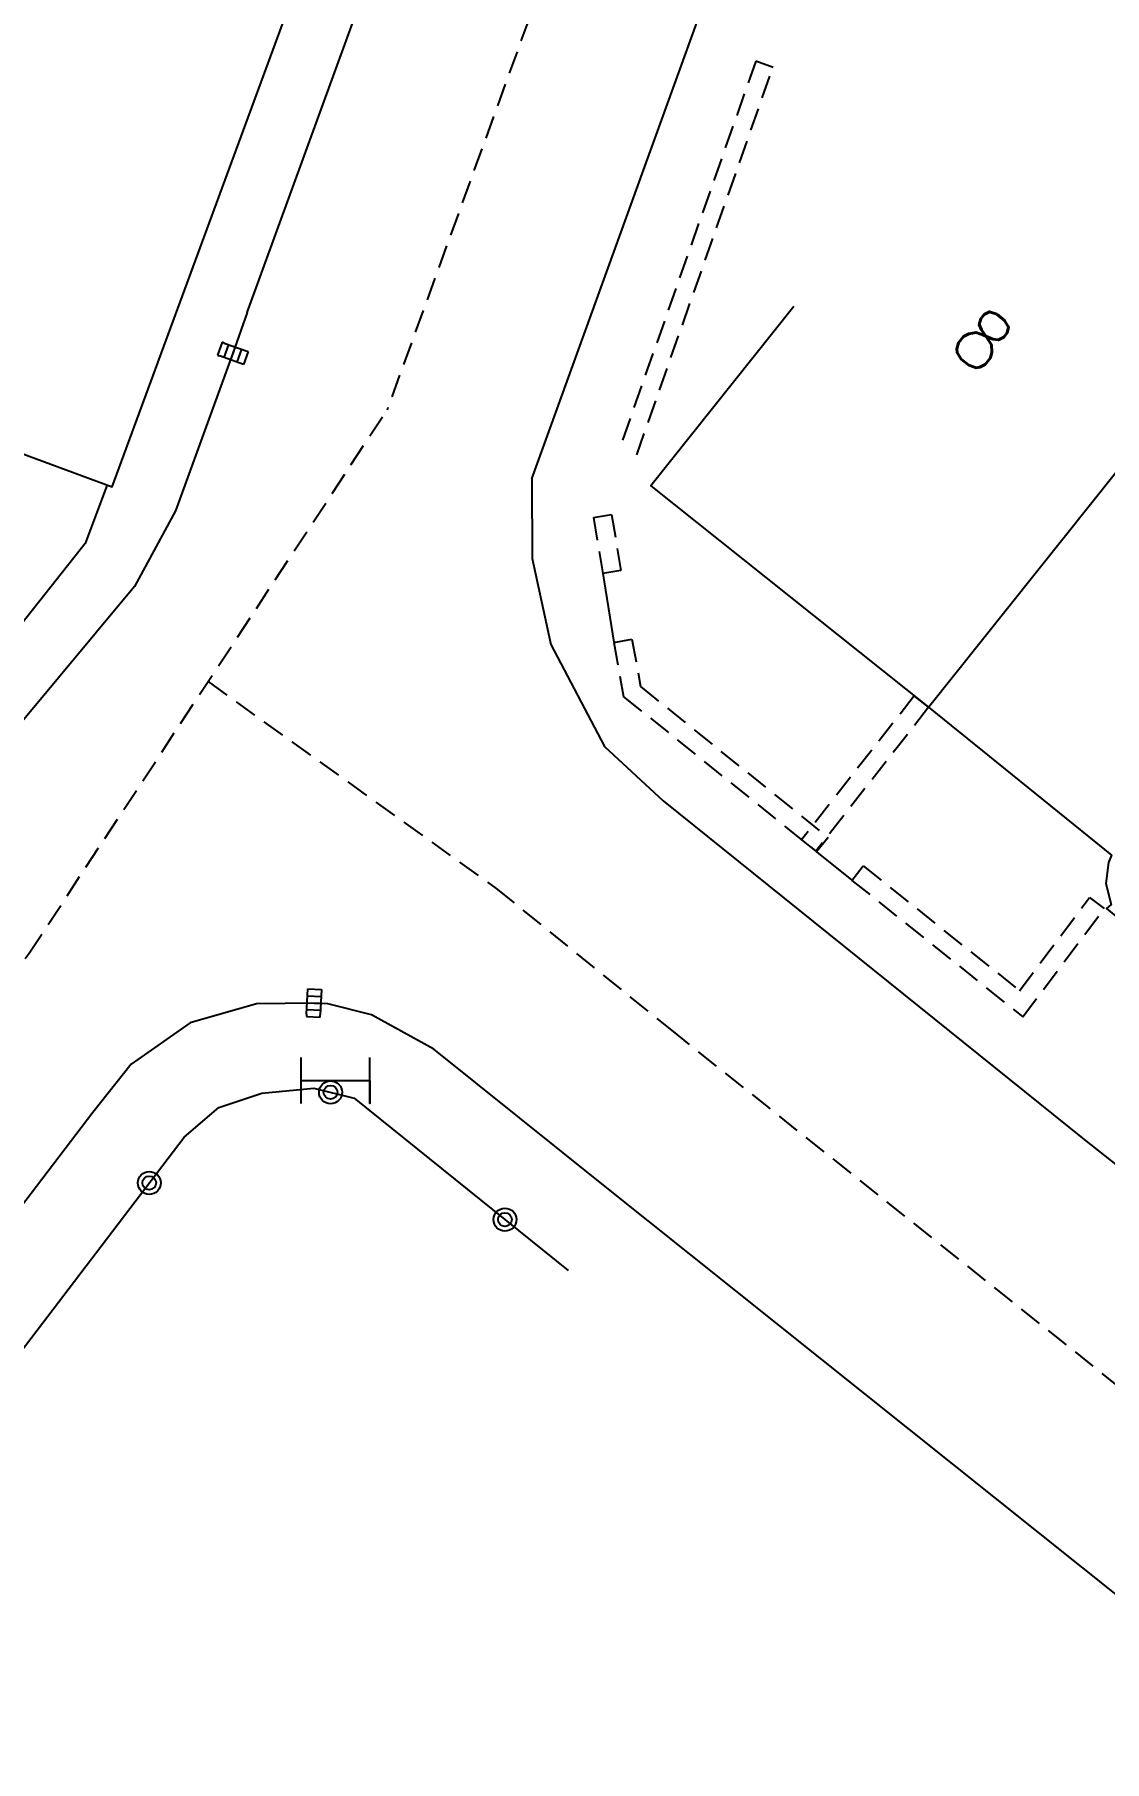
# Model space of a CAD drawing. Header units: millimetres. Extents: x 133000 to 134000, y 143000 to 144000.
# Drawn here: x 133341.51 to 133364.83, y 143888.02 to 143925.65 of the extents above; entities that cross this region are included whole.
import ezdxf
from ezdxf.enums import TextEntityAlignment as Align

# ---------------------------------------------------------------- set-up
doc = ezdxf.new("R2010")
doc.units = ezdxf.units.MM
doc.linetypes.add('DASHED', pattern=[0.75, 0.5, -0.25])
doc.layers.get('0').update_dxf_attribs({"linetype": 'CONTINUOUS'})
for name, color, linetype in [('W0001', 6, 'DASHED'), ('W0008', 7, 'CONTINUOUS'), ('W0100', 7, 'CONTINUOUS'), ('W0105', 7, 'CONTINUOUS'), ('W0112', 1, 'DASHED'), ('W0322', 7, 'CONTINUOUS'), ('W0400', 7, 'CONTINUOUS'), ('W0991', 7, 'CONTINUOUS'), ('W1102', 7, 'CONTINUOUS'), ('W1474', 7, 'CONTINUOUS')]:
    doc.layers.add(name, color=color, linetype=linetype)
doc.styles.get("Standard").update_dxf_attribs({"font": 'romans.shx', "width": 0.85})

# ---------------------------------------------------------------- blocks, each defined once
blk = doc.blocks.new('T1474')
at = {"color": 0, "linetype": 'Continuous', "flags": 128}
for points in [[(-0.75, -0.5), (-0.75, 0.5)], [(0.75, 0), (0.749, -0.5), (0.75, 0.5)], [(-0.75, 0), (0.75, 0)]]:
    blk.add_lwpolyline(points, dxfattribs=at)
blk = doc.blocks.new('T400')
for p, q in [((-0.15, 0.3), (0.15, 0.3)), ((-0.15, -0.25), (-0.15, 0.3)), ((-0.15, 0.15), (0.15, 0.15)), ((-0.15, 0), (0.15, 0)), ((0.15, 0.3), (0.15, -0.25)), ((-0.15, -0.15), (0.15, -0.15)), ((-0.15, -0.25), (-0.15, -0.3)), ((-0.15, -0.3), (0.15, -0.3)), ((0.15, -0.3), (0.15, -0.25))]:
    blk.add_line(p, q)
blk = doc.blocks.new('t322o')
at = {"color": 0, "linetype": 'Continuous'}
for radius in [0.25, 0.15]:
    blk.add_circle((0, 0), radius, dxfattribs=at)

msp = doc.modelspace()

# ---------------------------------------------------------------- linework, layer by layer
at = {"layer": 'W0001'}
for points in [[(133379.169, 144000), (133349.193, 143917.47)], [(133325.63, 143889.691), (133331.96, 143893.788), (133341.392, 143905.632), (133349.193, 143917.47)], [(133345.292, 143911.551), (133351.574, 143907.044), (133355.392, 143903.954), (133376.884, 143886.839), (133383.15, 143882.026)]]:
    msp.add_lwpolyline(points, dxfattribs=at)
at = {"layer": 'W0008'}
for points in [[(133352.347, 143915.973), (133356.077, 143926.271), (133367.019, 143956.32), (133381.422, 143995.985), (133382.974, 144000.265)], [(133346.143, 143919.598), (133360.233, 143958.247), (133374.745, 143998.11), (133375.431, 144000)], [(133346.143, 143919.598), (133345.83, 143918.706), (133344.583, 143915.274), (133343.69, 143913.624), (133337.089, 143905.709), (133329.867, 143896.979), (133329.213, 143896.293), (133328.408, 143895.76), (133327.064, 143895.182), (133325.924, 143895.069), (133324.244, 143895.446), (133323.542, 143895.792), (133321.557, 143897.229)], [(133352.347, 143915.973), (133352.361, 143914.233), (133352.763, 143912.363), (133353.936, 143910.141), (133355.216, 143908.957), (133364.392, 143901.575), (133379.501, 143889.638), (133381.238, 143888.672), (133382.669, 143888.436), (133383.631, 143888.536), (133384.064, 143888.633), (133385.009, 143889.006), (133386.011, 143889.716), (133386.535, 143890.275)], [(133353.949, 143900.549), (133350.213, 143903.541), (133348.854, 143904.294), (133347.901, 143904.533), (133347.601, 143904.548), (133346.349, 143904.534), (133344.9, 143904.115), (133343.617, 143903.215), (133342.782, 143902.165), (133335.45, 143892.544)], [(133338.147, 143883.845), (133359.033, 143866.886), (133360.796, 143865.569), (133362.369, 143864.932), (133364.288, 143864.901), (133365.777, 143865.444), (133366.902, 143866.275), (133374.627, 143876.004), (133375.67, 143877.427), (133376.174, 143878.526), (133376.34, 143879.074), (133376.445, 143880.051), (133376.276, 143881.463), (133375.701, 143882.885), (133374.754, 143883.944), (133353.949, 143900.549)]]:
    msp.add_lwpolyline(points, dxfattribs=at)
at = {"layer": 'W0100'}
for points in [[(133338.511, 143917.524), (133343.203, 143915.796), (133351.924, 143939.475), (133351.928, 143939.466), (133353.237, 143942.966), (133353.184, 143942.997), (133359.199, 143959.606), (133362.208, 143967.935), (133366.107, 143978.582), (133361.412, 143980.301)], [(133358.06, 143919.727), (133354.945, 143915.816), (133361.001, 143910.992), (133364.989, 143907.769), (133364.924, 143907.608), (133364.865, 143907.151), (133364.983, 143906.698), (133364.882, 143906.611), (133367.384, 143904.539), (133368.062, 143905.376), (133370.537, 143903.366), (133371.009, 143903.234), (133371.507, 143903.339), (133371.709, 143903.52), (133371.863, 143903.667), (133375.753, 143900.494), (133386.28, 143892.063)], [(133343.091, 143915.837), (133342.614, 143914.564), (133339.829, 143911.053)]]:
    msp.add_lwpolyline(points, dxfattribs=at)
at = {"layer": 'W0105'}
for p, q in [((133353.895, 143913.907), (133354.14, 143912.408)), ((133358.556, 143907.84), (133359.329, 143907.224))]:
    msp.add_line(p, q, dxfattribs=at)
at = {"layer": 'W0112'}
msp.add_line((133357.232, 143925.068), (133354.269, 143916.651), dxfattribs=at)
for points in [[(133354.636, 143916.49), (133357.609, 143924.936), (133357.232, 143925.068)], [(133353.695, 143915.127), (133354.09, 143915.192), (133354.29, 143913.973), (133353.896, 143913.908), (133353.896, 143913.908), (133353.896, 143913.908), (133353.896, 143913.908), (133353.896, 143913.908), (133353.896, 143913.908), (133353.896, 143913.908), (133353.896, 143913.908), (133353.896, 143913.908), (133353.896, 143913.908), (133353.896, 143913.908), (133353.896, 143913.908), (133353.896, 143913.908), (133353.896, 143913.908), (133353.896, 143913.908), (133353.896, 143913.908), (133353.896, 143913.908), (133353.896, 143913.908), (133353.896, 143913.908), (133353.896, 143913.908), (133353.896, 143913.908), (133353.896, 143913.908), (133353.896, 143913.908), (133353.896, 143913.908), (133353.896, 143913.908), (133353.896, 143913.908), (133353.896, 143913.908), (133353.896, 143913.908), (133353.896, 143913.908), (133353.896, 143913.908), (133353.896, 143913.908), (133353.896, 143913.908), (133353.896, 143913.908), (133353.896, 143913.908), (133353.896, 143913.908), (133353.896, 143913.908), (133353.896, 143913.908), (133353.896, 143913.908), (133353.896, 143913.908), (133353.896, 143913.908), (133353.896, 143913.908), (133353.896, 143913.908), (133353.896, 143913.908), (133353.896, 143913.908), (133353.896, 143913.908), (133353.896, 143913.908), (133353.896, 143913.908), (133353.896, 143913.908), (133353.896, 143913.908), (133353.896, 143913.908), (133353.896, 143913.908), (133353.896, 143913.908), (133353.896, 143913.908), (133353.896, 143913.908), (133353.896, 143913.908), (133353.896, 143913.908), (133353.896, 143913.908), (133353.896, 143913.908), (133353.896, 143913.908), (133353.896, 143913.908), (133353.896, 143913.908), (133353.896, 143913.908), (133353.896, 143913.908), (133353.896, 143913.908), (133353.896, 143913.908), (133353.896, 143913.908), (133353.896, 143913.908), (133353.896, 143913.908), (133353.896, 143913.908), (133353.896, 143913.908), (133353.896, 143913.908), (133353.896, 143913.908), (133353.896, 143913.908), (133353.896, 143913.908), (133353.896, 143913.908), (133353.896, 143913.908), (133353.896, 143913.908), (133353.896, 143913.908), (133353.896, 143913.908), (133353.896, 143913.908), (133353.896, 143913.908), (133353.896, 143913.908), (133353.896, 143913.908), (133353.896, 143913.908), (133353.896, 143913.908), (133353.896, 143913.908), (133353.896, 143913.908), (133353.896, 143913.908), (133353.896, 143913.908), (133353.896, 143913.908), (133353.896, 143913.908), (133353.896, 143913.908), (133353.896, 143913.908), (133353.896, 143913.908), (133353.896, 143913.908), (133353.896, 143913.908), (133353.896, 143913.908), (133353.896, 143913.908), (133353.896, 143913.908), (133353.896, 143913.908), (133353.896, 143913.908), (133353.896, 143913.908), (133353.896, 143913.908), (133353.896, 143913.908), (133353.896, 143913.908), (133353.896, 143913.908), (133353.896, 143913.908), (133353.896, 143913.908), (133353.896, 143913.908), (133353.896, 143913.908), (133353.896, 143913.908), (133353.896, 143913.908), (133353.896, 143913.908), (133353.896, 143913.908), (133353.896, 143913.908), (133353.896, 143913.908), (133353.896, 143913.908)], [(133353.695, 143915.127), (133353.896, 143913.908), (133353.896, 143913.908), (133353.896, 143913.908), (133353.896, 143913.908), (133353.896, 143913.908), (133353.896, 143913.908), (133353.896, 143913.908), (133353.896, 143913.908), (133353.896, 143913.908), (133353.896, 143913.908), (133353.896, 143913.908), (133353.896, 143913.908), (133353.896, 143913.908), (133353.896, 143913.908), (133353.896, 143913.908), (133353.896, 143913.908), (133353.896, 143913.908), (133353.896, 143913.908), (133353.896, 143913.908), (133353.896, 143913.908), (133353.896, 143913.908), (133353.896, 143913.908), (133353.896, 143913.908), (133353.896, 143913.908), (133353.896, 143913.908), (133353.896, 143913.908), (133353.896, 143913.908), (133353.896, 143913.908), (133353.896, 143913.908), (133353.896, 143913.908), (133353.896, 143913.908), (133353.896, 143913.908), (133353.896, 143913.908), (133353.896, 143913.908), (133353.896, 143913.908), (133353.896, 143913.908), (133353.896, 143913.908), (133353.896, 143913.908), (133353.896, 143913.908), (133353.896, 143913.908), (133353.896, 143913.908), (133353.896, 143913.908), (133353.896, 143913.908), (133353.896, 143913.908), (133353.896, 143913.908), (133353.896, 143913.908), (133353.896, 143913.908), (133353.896, 143913.908), (133353.896, 143913.908), (133353.896, 143913.908), (133353.896, 143913.908), (133353.896, 143913.908), (133353.896, 143913.908), (133353.896, 143913.908), (133353.896, 143913.908), (133353.896, 143913.908), (133353.896, 143913.908), (133353.896, 143913.908), (133353.896, 143913.908), (133353.896, 143913.908), (133353.896, 143913.908), (133353.896, 143913.908), (133353.896, 143913.908), (133353.896, 143913.908), (133353.896, 143913.908), (133353.896, 143913.908), (133353.896, 143913.908), (133353.896, 143913.908), (133353.896, 143913.908), (133353.896, 143913.908), (133353.896, 143913.908), (133353.896, 143913.908), (133353.896, 143913.908), (133353.896, 143913.908), (133353.896, 143913.908), (133353.896, 143913.908), (133353.896, 143913.908), (133353.896, 143913.908), (133353.896, 143913.908), (133353.896, 143913.908), (133353.896, 143913.908), (133353.896, 143913.908), (133353.896, 143913.908), (133353.896, 143913.908), (133353.896, 143913.908), (133353.896, 143913.908), (133353.896, 143913.908), (133353.896, 143913.908), (133353.896, 143913.908), (133353.896, 143913.908), (133353.896, 143913.908), (133353.896, 143913.908), (133353.896, 143913.908), (133353.896, 143913.908), (133353.896, 143913.908), (133353.896, 143913.908), (133353.896, 143913.908), (133353.896, 143913.908), (133353.896, 143913.908), (133353.896, 143913.908), (133353.896, 143913.908), (133353.896, 143913.908), (133353.896, 143913.908), (133353.896, 143913.908), (133353.896, 143913.908), (133353.896, 143913.908), (133353.896, 143913.908), (133353.896, 143913.908), (133353.896, 143913.908), (133353.896, 143913.908), (133353.896, 143913.908), (133353.896, 143913.908), (133353.896, 143913.908), (133353.896, 143913.908), (133353.896, 143913.908), (133353.896, 143913.908), (133353.896, 143913.908), (133353.896, 143913.908), (133353.896, 143913.908)], [(133354.14, 143912.407), (133354.533, 143912.478), (133354.72, 143911.442), (133358.81, 143908.154), (133358.559, 143907.842), (133358.559, 143907.842), (133358.559, 143907.842), (133358.559, 143907.842), (133358.559, 143907.842), (133358.559, 143907.842), (133358.559, 143907.842), (133358.559, 143907.842), (133358.559, 143907.842), (133358.559, 143907.842), (133358.559, 143907.842), (133358.559, 143907.842), (133358.559, 143907.842), (133358.559, 143907.842), (133358.559, 143907.842), (133358.559, 143907.842), (133358.559, 143907.842), (133358.559, 143907.842), (133358.559, 143907.842), (133358.559, 143907.842), (133358.559, 143907.842), (133358.559, 143907.842), (133358.559, 143907.842), (133358.559, 143907.842), (133358.559, 143907.842), (133358.559, 143907.842), (133358.559, 143907.842), (133358.559, 143907.842), (133358.559, 143907.842), (133358.559, 143907.842), (133358.559, 143907.842), (133358.559, 143907.842), (133358.559, 143907.842), (133358.559, 143907.842), (133358.559, 143907.842), (133358.559, 143907.842), (133358.559, 143907.842), (133358.559, 143907.842), (133358.559, 143907.842), (133358.559, 143907.842), (133358.559, 143907.842), (133358.559, 143907.842), (133358.559, 143907.842), (133358.559, 143907.842), (133358.559, 143907.842), (133358.559, 143907.842), (133358.559, 143907.842), (133358.559, 143907.842), (133358.559, 143907.842), (133358.559, 143907.842), (133358.559, 143907.842), (133358.559, 143907.842), (133358.559, 143907.842), (133358.559, 143907.842), (133358.559, 143907.842), (133358.559, 143907.842), (133358.559, 143907.842), (133358.559, 143907.842), (133358.559, 143907.842), (133358.559, 143907.842), (133358.559, 143907.842), (133358.559, 143907.842), (133358.559, 143907.842), (133358.559, 143907.842), (133358.559, 143907.842), (133358.559, 143907.842), (133358.559, 143907.842), (133358.559, 143907.842), (133358.559, 143907.842), (133358.559, 143907.842), (133358.559, 143907.842), (133358.559, 143907.842), (133358.559, 143907.842), (133358.559, 143907.842), (133358.559, 143907.842), (133358.559, 143907.842), (133358.559, 143907.842), (133358.559, 143907.842), (133358.559, 143907.842), (133358.559, 143907.842), (133358.559, 143907.842), (133358.559, 143907.842), (133358.559, 143907.842), (133358.559, 143907.842), (133358.559, 143907.842), (133358.559, 143907.842), (133358.559, 143907.842), (133358.559, 143907.842), (133358.559, 143907.842), (133358.559, 143907.842), (133358.559, 143907.842), (133358.559, 143907.842), (133358.559, 143907.842), (133358.559, 143907.842), (133358.559, 143907.842), (133358.559, 143907.842), (133358.559, 143907.842), (133358.559, 143907.842), (133358.559, 143907.842), (133358.559, 143907.842), (133358.559, 143907.842), (133358.559, 143907.842), (133358.559, 143907.842), (133358.559, 143907.842), (133358.559, 143907.842), (133358.559, 143907.842), (133358.559, 143907.842), (133358.559, 143907.842), (133358.559, 143907.842), (133358.559, 143907.842), (133358.559, 143907.842), (133358.559, 143907.842), (133358.559, 143907.842), (133358.559, 143907.842), (133358.559, 143907.842), (133358.559, 143907.842)], [(133354.14, 143912.407), (133354.352, 143911.224), (133358.559, 143907.842), (133358.559, 143907.842), (133358.559, 143907.842), (133358.559, 143907.842), (133358.559, 143907.842), (133358.559, 143907.842), (133358.559, 143907.842), (133358.559, 143907.842), (133358.559, 143907.842), (133358.559, 143907.842), (133358.559, 143907.842), (133358.559, 143907.842), (133358.559, 143907.842), (133358.559, 143907.842), (133358.559, 143907.842), (133358.559, 143907.842), (133358.559, 143907.842), (133358.559, 143907.842), (133358.559, 143907.842), (133358.559, 143907.842), (133358.559, 143907.842), (133358.559, 143907.842), (133358.559, 143907.842), (133358.559, 143907.842), (133358.559, 143907.842), (133358.559, 143907.842), (133358.559, 143907.842), (133358.559, 143907.842), (133358.559, 143907.842), (133358.559, 143907.842), (133358.559, 143907.842), (133358.559, 143907.842), (133358.559, 143907.842), (133358.559, 143907.842), (133358.559, 143907.842), (133358.559, 143907.842), (133358.559, 143907.842), (133358.559, 143907.842), (133358.559, 143907.842), (133358.559, 143907.842), (133358.559, 143907.842), (133358.559, 143907.842), (133358.559, 143907.842), (133358.559, 143907.842), (133358.559, 143907.842), (133358.559, 143907.842), (133358.559, 143907.842), (133358.559, 143907.842), (133358.559, 143907.842), (133358.559, 143907.842), (133358.559, 143907.842), (133358.559, 143907.842), (133358.559, 143907.842), (133358.559, 143907.842), (133358.559, 143907.842), (133358.559, 143907.842), (133358.559, 143907.842), (133358.559, 143907.842), (133358.559, 143907.842), (133358.559, 143907.842), (133358.559, 143907.842), (133358.559, 143907.842), (133358.559, 143907.842), (133358.559, 143907.842), (133358.559, 143907.842), (133358.559, 143907.842), (133358.559, 143907.842), (133358.559, 143907.842), (133358.559, 143907.842), (133358.559, 143907.842), (133358.559, 143907.842), (133358.559, 143907.842), (133358.559, 143907.842), (133358.559, 143907.842), (133358.559, 143907.842), (133358.559, 143907.842), (133358.559, 143907.842), (133358.559, 143907.842), (133358.559, 143907.842), (133358.559, 143907.842), (133358.559, 143907.842), (133358.559, 143907.842), (133358.559, 143907.842), (133358.559, 143907.842), (133358.559, 143907.842), (133358.559, 143907.842), (133358.559, 143907.842), (133358.559, 143907.842), (133358.559, 143907.842), (133358.559, 143907.842), (133358.559, 143907.842), (133358.559, 143907.842), (133358.559, 143907.842), (133358.559, 143907.842), (133358.559, 143907.842), (133358.559, 143907.842), (133358.559, 143907.842), (133358.559, 143907.842), (133358.559, 143907.842), (133358.559, 143907.842), (133358.559, 143907.842), (133358.559, 143907.842), (133358.559, 143907.842), (133358.559, 143907.842), (133358.559, 143907.842), (133358.559, 143907.842), (133358.559, 143907.842), (133358.559, 143907.842), (133358.559, 143907.842), (133358.559, 143907.842), (133358.559, 143907.842), (133358.559, 143907.842), (133358.559, 143907.842), (133358.559, 143907.842), (133358.559, 143907.842), (133358.559, 143907.842), (133358.559, 143907.842), (133358.559, 143907.842)], [(133361.001, 143910.993), (133360.686, 143911.239), (133358.228, 143908.103), (133358.543, 143907.856), (133358.543, 143907.856), (133358.543, 143907.856), (133358.543, 143907.856), (133358.543, 143907.856), (133358.543, 143907.856), (133358.543, 143907.856), (133358.543, 143907.856), (133358.543, 143907.856), (133358.543, 143907.856), (133358.543, 143907.856), (133358.543, 143907.856), (133358.543, 143907.856), (133358.543, 143907.856), (133358.543, 143907.856), (133358.543, 143907.856), (133358.543, 143907.856), (133358.543, 143907.856), (133358.543, 143907.856), (133358.543, 143907.856), (133358.543, 143907.856), (133358.543, 143907.856), (133358.543, 143907.856), (133358.543, 143907.856), (133358.543, 143907.856), (133358.543, 143907.856), (133358.543, 143907.856), (133358.543, 143907.856), (133358.543, 143907.856), (133358.543, 143907.856), (133358.543, 143907.856), (133358.543, 143907.856), (133358.543, 143907.856), (133358.543, 143907.856), (133358.543, 143907.856), (133358.543, 143907.856), (133358.543, 143907.856), (133358.543, 143907.856), (133358.543, 143907.856), (133358.543, 143907.856), (133358.543, 143907.856), (133358.543, 143907.856), (133358.543, 143907.856), (133358.543, 143907.856), (133358.543, 143907.856), (133358.543, 143907.856), (133358.543, 143907.856), (133358.543, 143907.856), (133358.543, 143907.856), (133358.543, 143907.856), (133358.543, 143907.856), (133358.543, 143907.856), (133358.543, 143907.856), (133358.543, 143907.856), (133358.543, 143907.856), (133358.543, 143907.856), (133358.543, 143907.856), (133358.543, 143907.856), (133358.543, 143907.856), (133358.543, 143907.856), (133358.543, 143907.856), (133358.543, 143907.856), (133358.543, 143907.856), (133358.543, 143907.856), (133358.543, 143907.856), (133358.543, 143907.856), (133358.543, 143907.856), (133358.543, 143907.856), (133358.543, 143907.856), (133358.543, 143907.856), (133358.543, 143907.856), (133358.543, 143907.856), (133358.543, 143907.856), (133358.543, 143907.856), (133358.543, 143907.856), (133358.543, 143907.856), (133358.543, 143907.856), (133358.543, 143907.856), (133358.543, 143907.856), (133358.543, 143907.856), (133358.543, 143907.856), (133358.543, 143907.856), (133358.543, 143907.856), (133358.543, 143907.856), (133358.543, 143907.856), (133358.543, 143907.856), (133358.543, 143907.856), (133358.543, 143907.856), (133358.543, 143907.856), (133358.543, 143907.856), (133358.543, 143907.856), (133358.543, 143907.856), (133358.543, 143907.856), (133358.543, 143907.856), (133358.543, 143907.856), (133358.543, 143907.856), (133358.543, 143907.856), (133358.543, 143907.856), (133358.543, 143907.856), (133358.543, 143907.856), (133358.543, 143907.856), (133358.543, 143907.856), (133358.543, 143907.856), (133358.543, 143907.856), (133358.543, 143907.856), (133358.543, 143907.856), (133358.543, 143907.856), (133358.543, 143907.856), (133358.543, 143907.856), (133358.543, 143907.856), (133358.543, 143907.856), (133358.543, 143907.856), (133358.543, 143907.856), (133358.543, 143907.856), (133358.543, 143907.856), (133358.543, 143907.856), (133358.543, 143907.856)], [(133361.001, 143910.993), (133358.543, 143907.856), (133358.543, 143907.856), (133358.543, 143907.856), (133358.543, 143907.856), (133358.543, 143907.856), (133358.543, 143907.856), (133358.543, 143907.856), (133358.543, 143907.856), (133358.543, 143907.856), (133358.543, 143907.856), (133358.543, 143907.856), (133358.543, 143907.856), (133358.543, 143907.856), (133358.543, 143907.856), (133358.543, 143907.856), (133358.543, 143907.856), (133358.543, 143907.856), (133358.543, 143907.856), (133358.543, 143907.856), (133358.543, 143907.856), (133358.543, 143907.856), (133358.543, 143907.856), (133358.543, 143907.856), (133358.543, 143907.856), (133358.543, 143907.856), (133358.543, 143907.856), (133358.543, 143907.856), (133358.543, 143907.856), (133358.543, 143907.856), (133358.543, 143907.856), (133358.543, 143907.856), (133358.543, 143907.856), (133358.543, 143907.856), (133358.543, 143907.856), (133358.543, 143907.856), (133358.543, 143907.856), (133358.543, 143907.856), (133358.543, 143907.856), (133358.543, 143907.856), (133358.543, 143907.856), (133358.543, 143907.856), (133358.543, 143907.856), (133358.543, 143907.856), (133358.543, 143907.856), (133358.543, 143907.856), (133358.543, 143907.856), (133358.543, 143907.856), (133358.543, 143907.856), (133358.543, 143907.856), (133358.543, 143907.856), (133358.543, 143907.856), (133358.543, 143907.856), (133358.543, 143907.856), (133358.543, 143907.856), (133358.543, 143907.856), (133358.543, 143907.856), (133358.543, 143907.856), (133358.543, 143907.856), (133358.543, 143907.856), (133358.543, 143907.856), (133358.543, 143907.856), (133358.543, 143907.856), (133358.543, 143907.856), (133358.543, 143907.856), (133358.543, 143907.856), (133358.543, 143907.856), (133358.543, 143907.856), (133358.543, 143907.856), (133358.543, 143907.856), (133358.543, 143907.856), (133358.543, 143907.856), (133358.543, 143907.856), (133358.543, 143907.856), (133358.543, 143907.856), (133358.543, 143907.856), (133358.543, 143907.856), (133358.543, 143907.856), (133358.543, 143907.856), (133358.543, 143907.856), (133358.543, 143907.856), (133358.543, 143907.856), (133358.543, 143907.856), (133358.543, 143907.856), (133358.543, 143907.856), (133358.543, 143907.856), (133358.543, 143907.856), (133358.543, 143907.856), (133358.543, 143907.856), (133358.543, 143907.856), (133358.543, 143907.856), (133358.543, 143907.856), (133358.543, 143907.856), (133358.543, 143907.856), (133358.543, 143907.856), (133358.543, 143907.856), (133358.543, 143907.856), (133358.543, 143907.856), (133358.543, 143907.856), (133358.543, 143907.856), (133358.543, 143907.856), (133358.543, 143907.856), (133358.543, 143907.856), (133358.543, 143907.856), (133358.543, 143907.856), (133358.543, 143907.856), (133358.543, 143907.856), (133358.543, 143907.856), (133358.543, 143907.856), (133358.543, 143907.856), (133358.543, 143907.856), (133358.543, 143907.856), (133358.543, 143907.856), (133358.543, 143907.856), (133358.543, 143907.856), (133358.543, 143907.856), (133358.543, 143907.856), (133358.543, 143907.856), (133358.543, 143907.856), (133358.543, 143907.856)], [(133359.326, 143907.222), (133359.575, 143907.535), (133362.983, 143904.815), (133364.51, 143906.848), (133364.83, 143906.608), (133364.83, 143906.608), (133364.83, 143906.608), (133364.83, 143906.608), (133364.83, 143906.608), (133364.83, 143906.608), (133364.83, 143906.608), (133364.83, 143906.608), (133364.83, 143906.608), (133364.83, 143906.608), (133364.83, 143906.608), (133364.83, 143906.608), (133364.83, 143906.608), (133364.83, 143906.608), (133364.83, 143906.608), (133364.83, 143906.608), (133364.83, 143906.608), (133364.83, 143906.608), (133364.83, 143906.608), (133364.83, 143906.608), (133364.83, 143906.608), (133364.83, 143906.608), (133364.83, 143906.608), (133364.83, 143906.608), (133364.83, 143906.608), (133364.83, 143906.608), (133364.83, 143906.608), (133364.83, 143906.608), (133364.83, 143906.608), (133364.83, 143906.608), (133364.83, 143906.608), (133364.83, 143906.608), (133364.83, 143906.608), (133364.83, 143906.608), (133364.83, 143906.608), (133364.83, 143906.608), (133364.83, 143906.608), (133364.83, 143906.608), (133364.83, 143906.608), (133364.83, 143906.608), (133364.83, 143906.608), (133364.83, 143906.608), (133364.83, 143906.608), (133364.83, 143906.608), (133364.83, 143906.608), (133364.83, 143906.608), (133364.83, 143906.608), (133364.83, 143906.608), (133364.83, 143906.608), (133364.83, 143906.608), (133364.83, 143906.608), (133364.83, 143906.608), (133364.83, 143906.608), (133364.83, 143906.608), (133364.83, 143906.608), (133364.83, 143906.608), (133364.83, 143906.608), (133364.83, 143906.608), (133364.83, 143906.608), (133364.83, 143906.608), (133364.83, 143906.608), (133364.83, 143906.608), (133364.83, 143906.608), (133364.83, 143906.608), (133364.83, 143906.608), (133364.83, 143906.608), (133364.83, 143906.608), (133364.83, 143906.608), (133364.83, 143906.608), (133364.83, 143906.608), (133364.83, 143906.608), (133364.83, 143906.608), (133364.83, 143906.608), (133364.83, 143906.608), (133364.83, 143906.608), (133364.83, 143906.608), (133364.83, 143906.608), (133364.83, 143906.608), (133364.83, 143906.608), (133364.83, 143906.608), (133364.83, 143906.608), (133364.83, 143906.608), (133364.83, 143906.608), (133364.83, 143906.608), (133364.83, 143906.608), (133364.83, 143906.608), (133364.83, 143906.608), (133364.83, 143906.608), (133364.83, 143906.608), (133364.83, 143906.608), (133364.83, 143906.608), (133364.83, 143906.608), (133364.83, 143906.608), (133364.83, 143906.608), (133364.83, 143906.608), (133364.83, 143906.608), (133364.83, 143906.608), (133364.83, 143906.608), (133364.83, 143906.608), (133364.83, 143906.608), (133364.83, 143906.608), (133364.83, 143906.608), (133364.83, 143906.608), (133364.83, 143906.608), (133364.83, 143906.608), (133364.83, 143906.608), (133364.83, 143906.608), (133364.83, 143906.608), (133364.83, 143906.608), (133364.83, 143906.608), (133364.83, 143906.608), (133364.83, 143906.608), (133364.83, 143906.608), (133364.83, 143906.608), (133364.83, 143906.608), (133364.83, 143906.608)], [(133359.326, 143907.222), (133363.055, 143904.246), (133364.83, 143906.608), (133364.83, 143906.608), (133364.83, 143906.608), (133364.83, 143906.608), (133364.83, 143906.608), (133364.83, 143906.608), (133364.83, 143906.608), (133364.83, 143906.608), (133364.83, 143906.608), (133364.83, 143906.608), (133364.83, 143906.608), (133364.83, 143906.608), (133364.83, 143906.608), (133364.83, 143906.608), (133364.83, 143906.608), (133364.83, 143906.608), (133364.83, 143906.608), (133364.83, 143906.608), (133364.83, 143906.608), (133364.83, 143906.608), (133364.83, 143906.608), (133364.83, 143906.608), (133364.83, 143906.608), (133364.83, 143906.608), (133364.83, 143906.608), (133364.83, 143906.608), (133364.83, 143906.608), (133364.83, 143906.608), (133364.83, 143906.608), (133364.83, 143906.608), (133364.83, 143906.608), (133364.83, 143906.608), (133364.83, 143906.608), (133364.83, 143906.608), (133364.83, 143906.608), (133364.83, 143906.608), (133364.83, 143906.608), (133364.83, 143906.608), (133364.83, 143906.608), (133364.83, 143906.608), (133364.83, 143906.608), (133364.83, 143906.608), (133364.83, 143906.608), (133364.83, 143906.608), (133364.83, 143906.608), (133364.83, 143906.608), (133364.83, 143906.608), (133364.83, 143906.608), (133364.83, 143906.608), (133364.83, 143906.608), (133364.83, 143906.608), (133364.83, 143906.608), (133364.83, 143906.608), (133364.83, 143906.608), (133364.83, 143906.608), (133364.83, 143906.608), (133364.83, 143906.608), (133364.83, 143906.608), (133364.83, 143906.608), (133364.83, 143906.608), (133364.83, 143906.608), (133364.83, 143906.608), (133364.83, 143906.608), (133364.83, 143906.608), (133364.83, 143906.608), (133364.83, 143906.608), (133364.83, 143906.608), (133364.83, 143906.608), (133364.83, 143906.608), (133364.83, 143906.608), (133364.83, 143906.608), (133364.83, 143906.608), (133364.83, 143906.608), (133364.83, 143906.608), (133364.83, 143906.608), (133364.83, 143906.608), (133364.83, 143906.608), (133364.83, 143906.608), (133364.83, 143906.608), (133364.83, 143906.608), (133364.83, 143906.608), (133364.83, 143906.608), (133364.83, 143906.608), (133364.83, 143906.608), (133364.83, 143906.608), (133364.83, 143906.608), (133364.83, 143906.608), (133364.83, 143906.608), (133364.83, 143906.608), (133364.83, 143906.608), (133364.83, 143906.608), (133364.83, 143906.608), (133364.83, 143906.608), (133364.83, 143906.608), (133364.83, 143906.608), (133364.83, 143906.608), (133364.83, 143906.608), (133364.83, 143906.608), (133364.83, 143906.608), (133364.83, 143906.608), (133364.83, 143906.608), (133364.83, 143906.608), (133364.83, 143906.608), (133364.83, 143906.608), (133364.83, 143906.608), (133364.83, 143906.608), (133364.83, 143906.608), (133364.83, 143906.608), (133364.83, 143906.608), (133364.83, 143906.608), (133364.83, 143906.608), (133364.83, 143906.608), (133364.83, 143906.608), (133364.83, 143906.608), (133364.83, 143906.608), (133364.83, 143906.608), (133364.83, 143906.608), (133364.83, 143906.608)]]:
    msp.add_lwpolyline(points, dxfattribs=at)
at = {"layer": 'W0322'}
msp.add_lwpolyline([(133355.684, 143872.124), (133355.684, 143872.124), (133355.684, 143872.124), (133355.684, 143872.124), (133355.684, 143872.124), (133355.684, 143872.124), (133355.684, 143872.124), (133355.684, 143872.124), (133355.684, 143872.124), (133336.949, 143887.275), (133336.394, 143887.917), (133336.043, 143888.749), (133336.008, 143889.586), (133336.311, 143890.534), (133344.77, 143901.625), (133345.529, 143902.272), (133346.463, 143902.582), (133347.595, 143902.694), (133348.475, 143902.476), (133353.146, 143898.717)], dxfattribs=at)
at = {"layer": 'W1102'}
msp.add_line((133361.001, 143910.992), (133367.232, 143918.814), dxfattribs=at)

# ---------------------------------------------------------------- block references
at = {"layer": 'W0322'}
for p, rotation in [((133347.962, 143902.603), 346.0863815017498), ((133344.01, 143900.629), 52.6677247439855), ((133351.764, 143899.829), 321.1745195520834)]:
    msp.add_blockref('t322o', p, dxfattribs=dict(at, rotation=rotation))
at = {"layer": 'W0400'}
for p, rotation in [((133345.83, 143918.706), 250.6757431848164), ((133347.601, 143904.548), 357.2791713457383)]:
    msp.add_blockref('T400', p, dxfattribs=dict(at, rotation=rotation))
at = {"layer": 'W1474'}
msp.add_blockref('T1474', (133348.071, 143902.863), dxfattribs=at)

# ---------------------------------------------------------------- texts
at = {"layer": 'W0991'}
msp.add_text('8', height=1.25, rotation=321.4554, dxfattribs=at).set_placement((133362.183, 143919.001), align=Align.MIDDLE)

doc.saveas('drawing.dxf')
